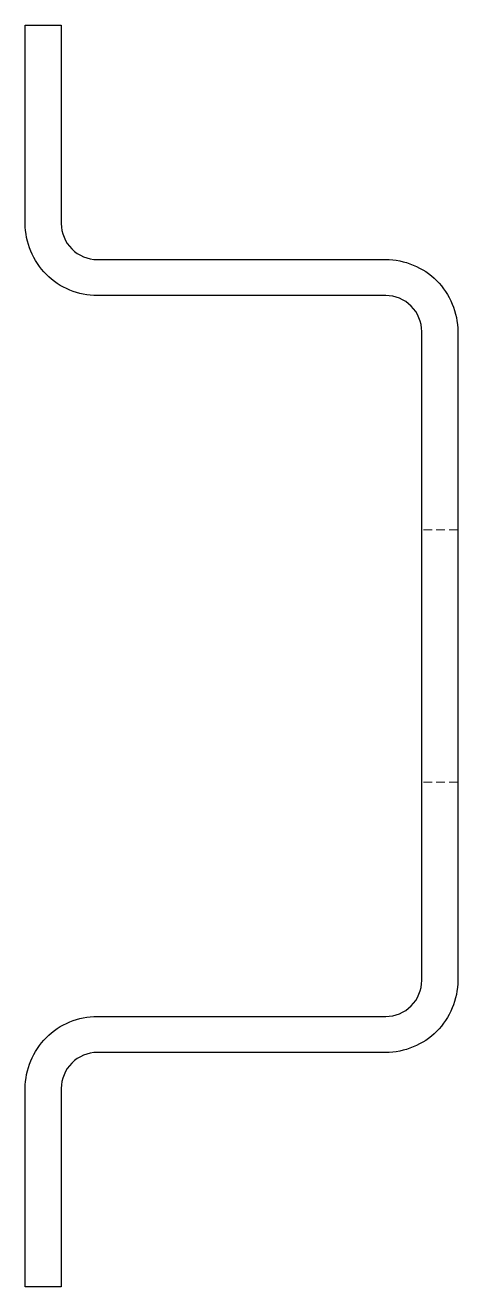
# Model space of a CAD drawing. Header units: millimetres. Extents: x 0 to 12, y 0 to 35.
import ezdxf

# ---------------------------------------------------------------- set-up
doc = ezdxf.new("R2010")
doc.units = ezdxf.units.MM
doc.linetypes.add('HIDDEN', pattern=[0.375, 0.25, -0.125])
doc.layers.add('hw_Hidden', color=6, linetype='HIDDEN', lineweight=13)

# ---------------------------------------------------------------- blocks, each defined once
blk = doc.blocks.new('hw Din 35')
blk.add_lwpolyline([(11, 9, 0.414214), (10, 10), (2, 10, -0.414214), (0, 12), (0, 17.5), (1, 17.5), (1, 12, 0.414214), (2, 11), (10, 11, -0.414214), (12, 9), (12, -9, -0.414214), (10, -11), (2, -11, 0.414214), (1, -12), (1, -17.5), (0, -17.5), (0, -12, -0.414214), (2, -10), (10, -10, 0.414214), (11, -9)], format="xyb", close=True)
at = {"layer": 'hw_Hidden', "ltscale": 0.951788}
for p, q in [((12, 3.5), (11, 3.5)), ((12, -3.5), (11, -3.5))]:
    blk.add_line(p, q, dxfattribs=at)

msp = doc.modelspace()

# ---------------------------------------------------------------- block references
msp.add_blockref('hw Din 35', (0, 17.5))

doc.saveas('drawing.dxf')
